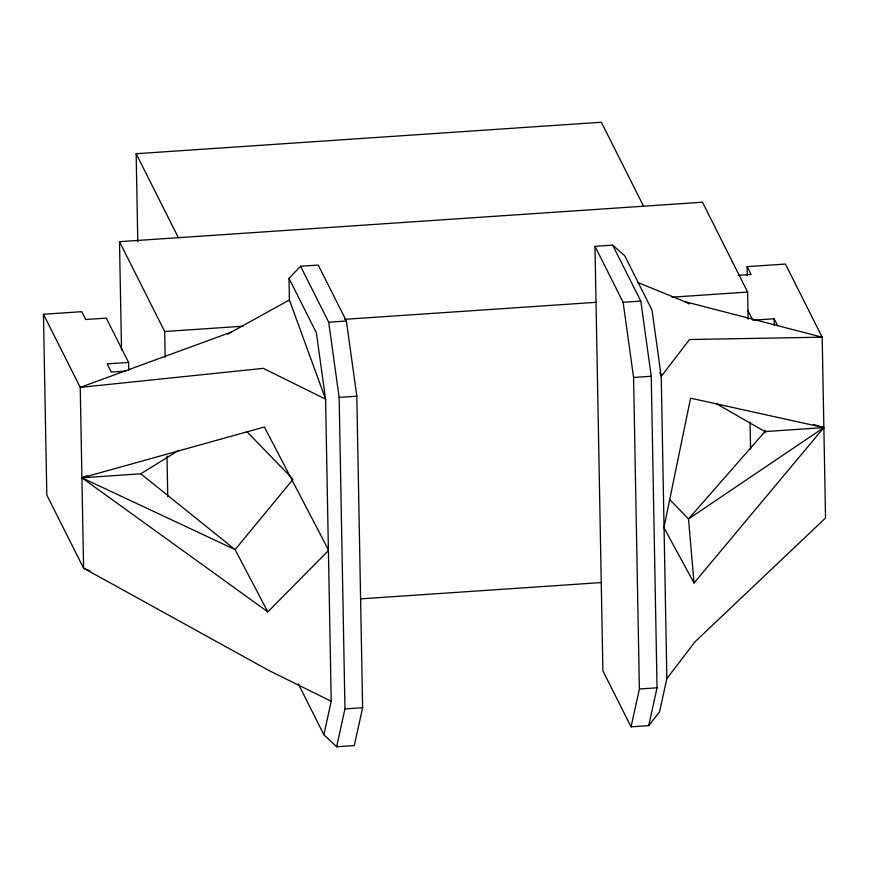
<?xml version="1.0" encoding="UTF-8"?>
<svg xmlns="http://www.w3.org/2000/svg" width="869" height="869" viewBox="0 0 869 869"><rect width="100%" height="100%" fill="white"/><g stroke="black" fill="none" stroke-linecap="round" stroke-linejoin="round"><path stroke-width="1.3" d="M664.035 527.114L690.583 398.165L823.866 427.591L694.038 583.034L664.057 527.885M323.865 734.707L331.219 701.294L325.582 399.132L316.37 332.773L288.997 278.341L300.565 266.24L318.228 265.045L346.383 321.019L356.822 396.188L362.623 707.714L354.291 745.559L336.629 746.753L323.865 734.707L298.317 683.903M336.629 746.753L344.96 708.908L339.149 397.383L328.71 322.225L300.565 266.24M631.057 726.832L639.388 688.987L633.577 377.461L623.138 302.293L594.983 246.318L612.656 245.123L624.637 255.627L652.011 310.059L661.233 376.418L666.86 678.58L659.506 711.993L648.719 725.637L631.057 726.832L602.901 670.857L594.983 246.318M648.719 725.637L657.051 687.792L651.239 376.266L640.801 301.098L612.656 245.123M666.86 678.58L695.124 641.68L825.55 518L822.183 337.183L785.402 264.057L747.123 266.653L747.297 275.658M292.744 479.688L235.097 549.621L267.826 611.874L328.406 550.588M669.717 499.577L688.509 518.945L823.866 427.591L764.981 431.578L688.509 518.945L694.038 583.034M267.826 611.874L81.914 477.798L140.8 473.811L178.677 450.359M227.504 334.174L289.399 299.979L325.582 399.132L263.285 368.358L80.23 387.389L43.45 314.263L81.729 311.678L85.662 319.51L106.279 318.119L128.569 362.427L128.71 370.151M140.8 473.811L235.097 549.621L81.914 477.798L86.943 475.767M231.045 332.208L80.23 387.389L83.598 568.196L268.923 670.52L331.219 701.294M81.914 477.798L264.382 427.005L328.395 549.827M137.791 241.723L136.151 153.726L601.337 122.247L643.571 206.214M121.519 349.979L119.498 241.669L702.456 202.227L747.633 292.06L748.144 319.14M738.183 275.354L751.066 274.485L747.123 266.653M119.498 241.669L164.675 331.513L243.124 326.201M344.569 319.336L596.145 302.314M671.889 297.187L747.633 292.06M328.71 322.225L346.383 321.019M623.138 302.293L640.801 301.098M128.569 362.427L107.18 363.872L111.308 372.084L126.005 371.096M752.739 320.194L774.127 318.749L777.668 325.788M819.5 337.368L822.183 337.183L684.457 301.532L637.422 282.316M339.149 397.383L356.822 396.188M633.577 377.461L651.239 376.266M360.613 598.86L601.381 582.567M344.96 708.908L362.623 707.714M639.388 688.987L657.051 687.792M822.183 337.183L689.497 339.518L661.233 376.418L659.832 372.605M813.46 424.474L823.866 427.591M89.822 570.89L83.598 568.196L46.817 495.069L43.45 314.263M684.457 301.532L689.302 303.965M716.219 403.607L764.981 431.578M246.709 431.491L292.734 478.928M747.927 310.613L752.141 318.999M136.151 153.726L178.384 237.682M774.127 318.749L774.246 325.18M764.959 430.231L765.002 432.925M750.066 422.041L750.566 449.121M288.997 278.341L289.42 301.347M164.675 331.513L165.153 357.235M167 456.073L167.76 496.688"/></g></svg>
